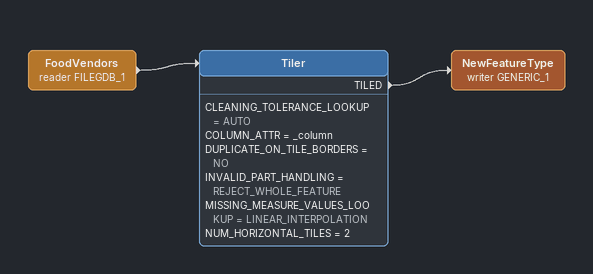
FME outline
FoodVendors (reader FILEGDB_1)
    -> Tiler
Tiler
    CLEANING_TOLERANCE_LOOKUP = AUTO
    COLUMN_ATTR = _column
    DUPLICATE_ON_TILE_BORDERS = NO
    INVALID_PART_HANDLING = REJECT_WHOLE_FEATURE
    MISSING_MEASURE_VALUES_LOOKUP = LINEAR_INTERPOLATION
    NUM_HORIZONTAL_TILES = 2
    TILED -> NewFeatureType (writer GENERIC_1)
NewFeatureType (writer GENERIC_1)
